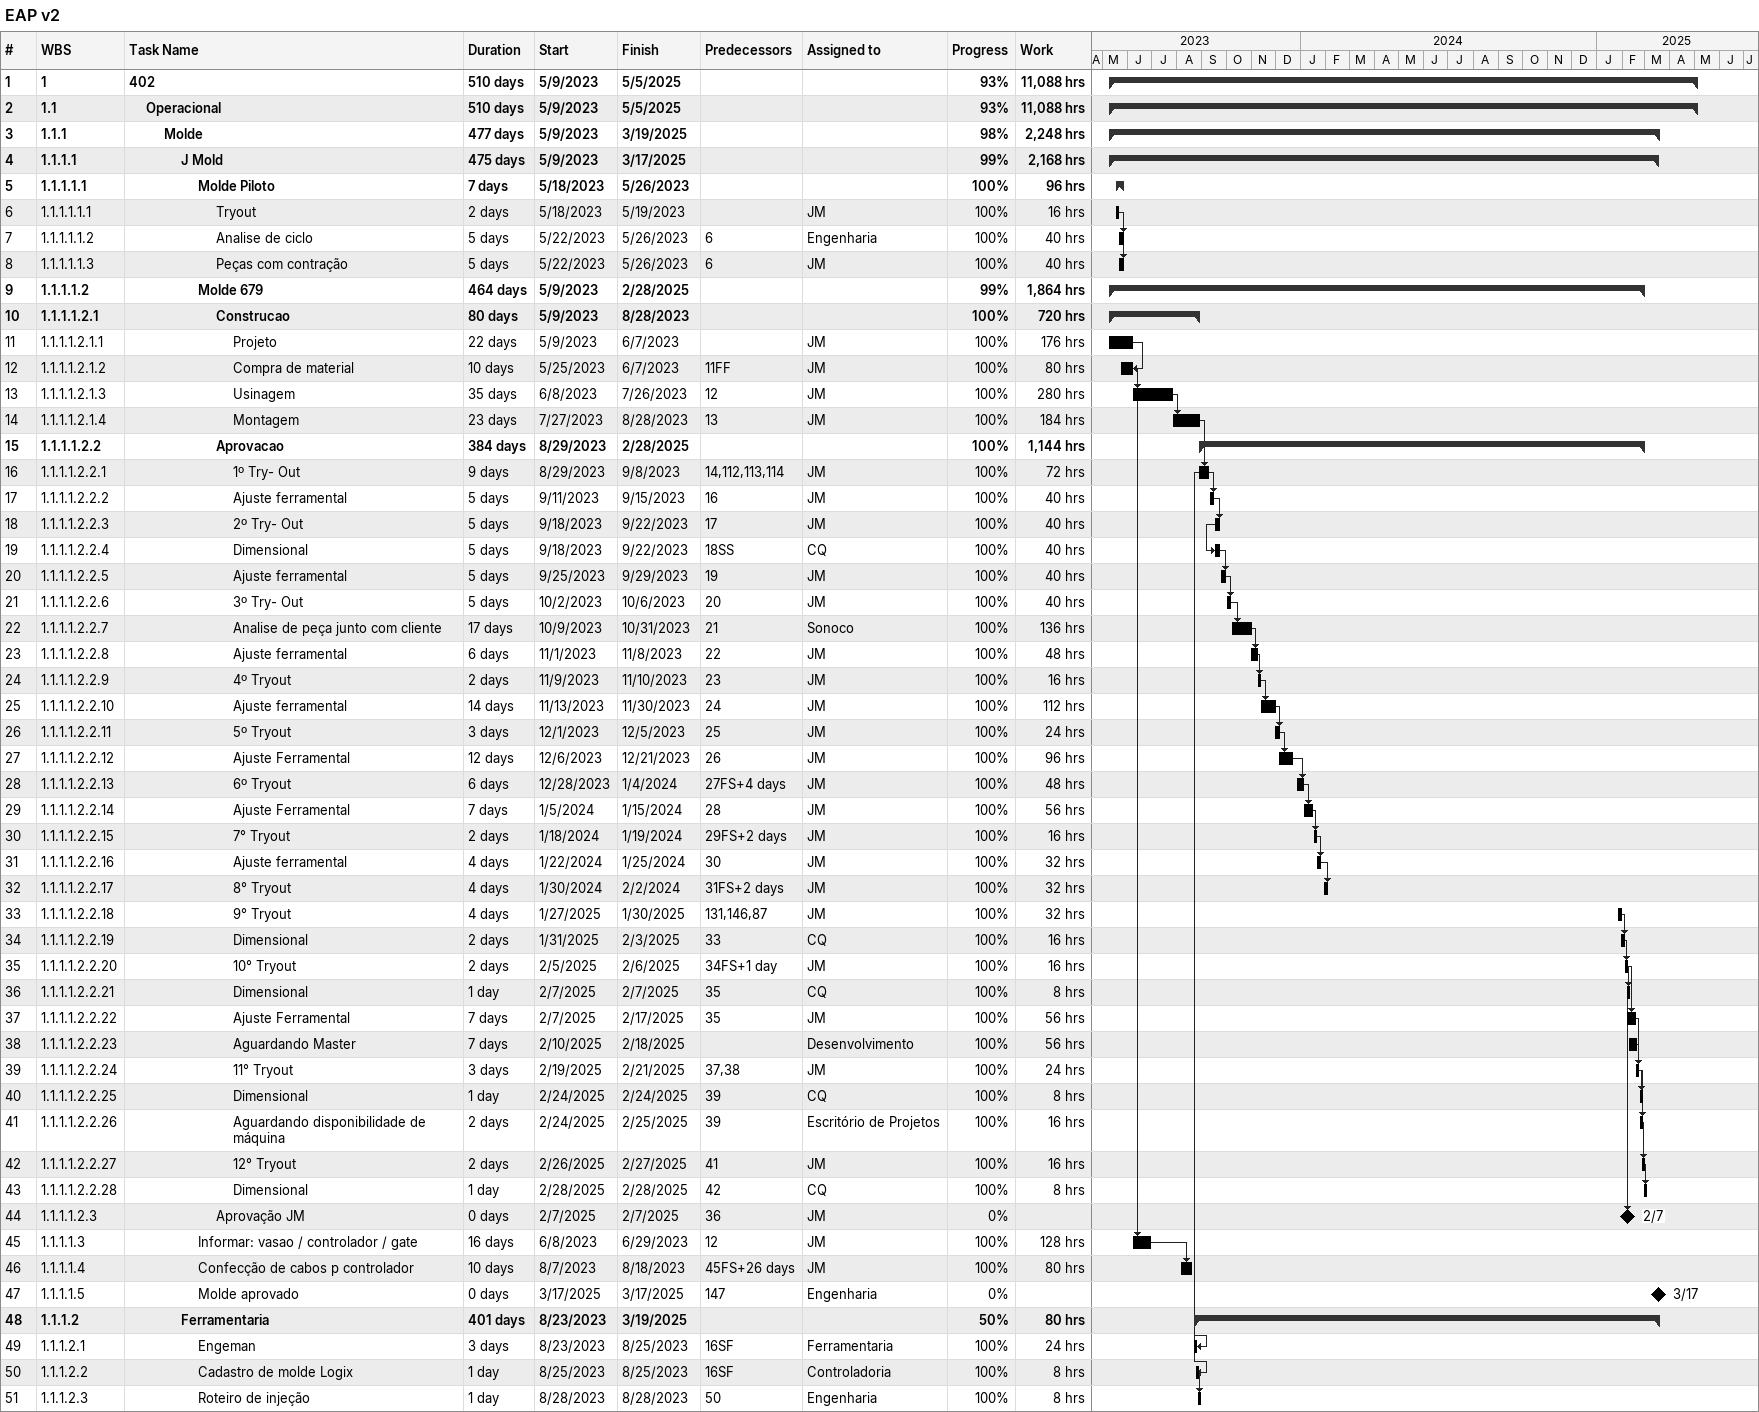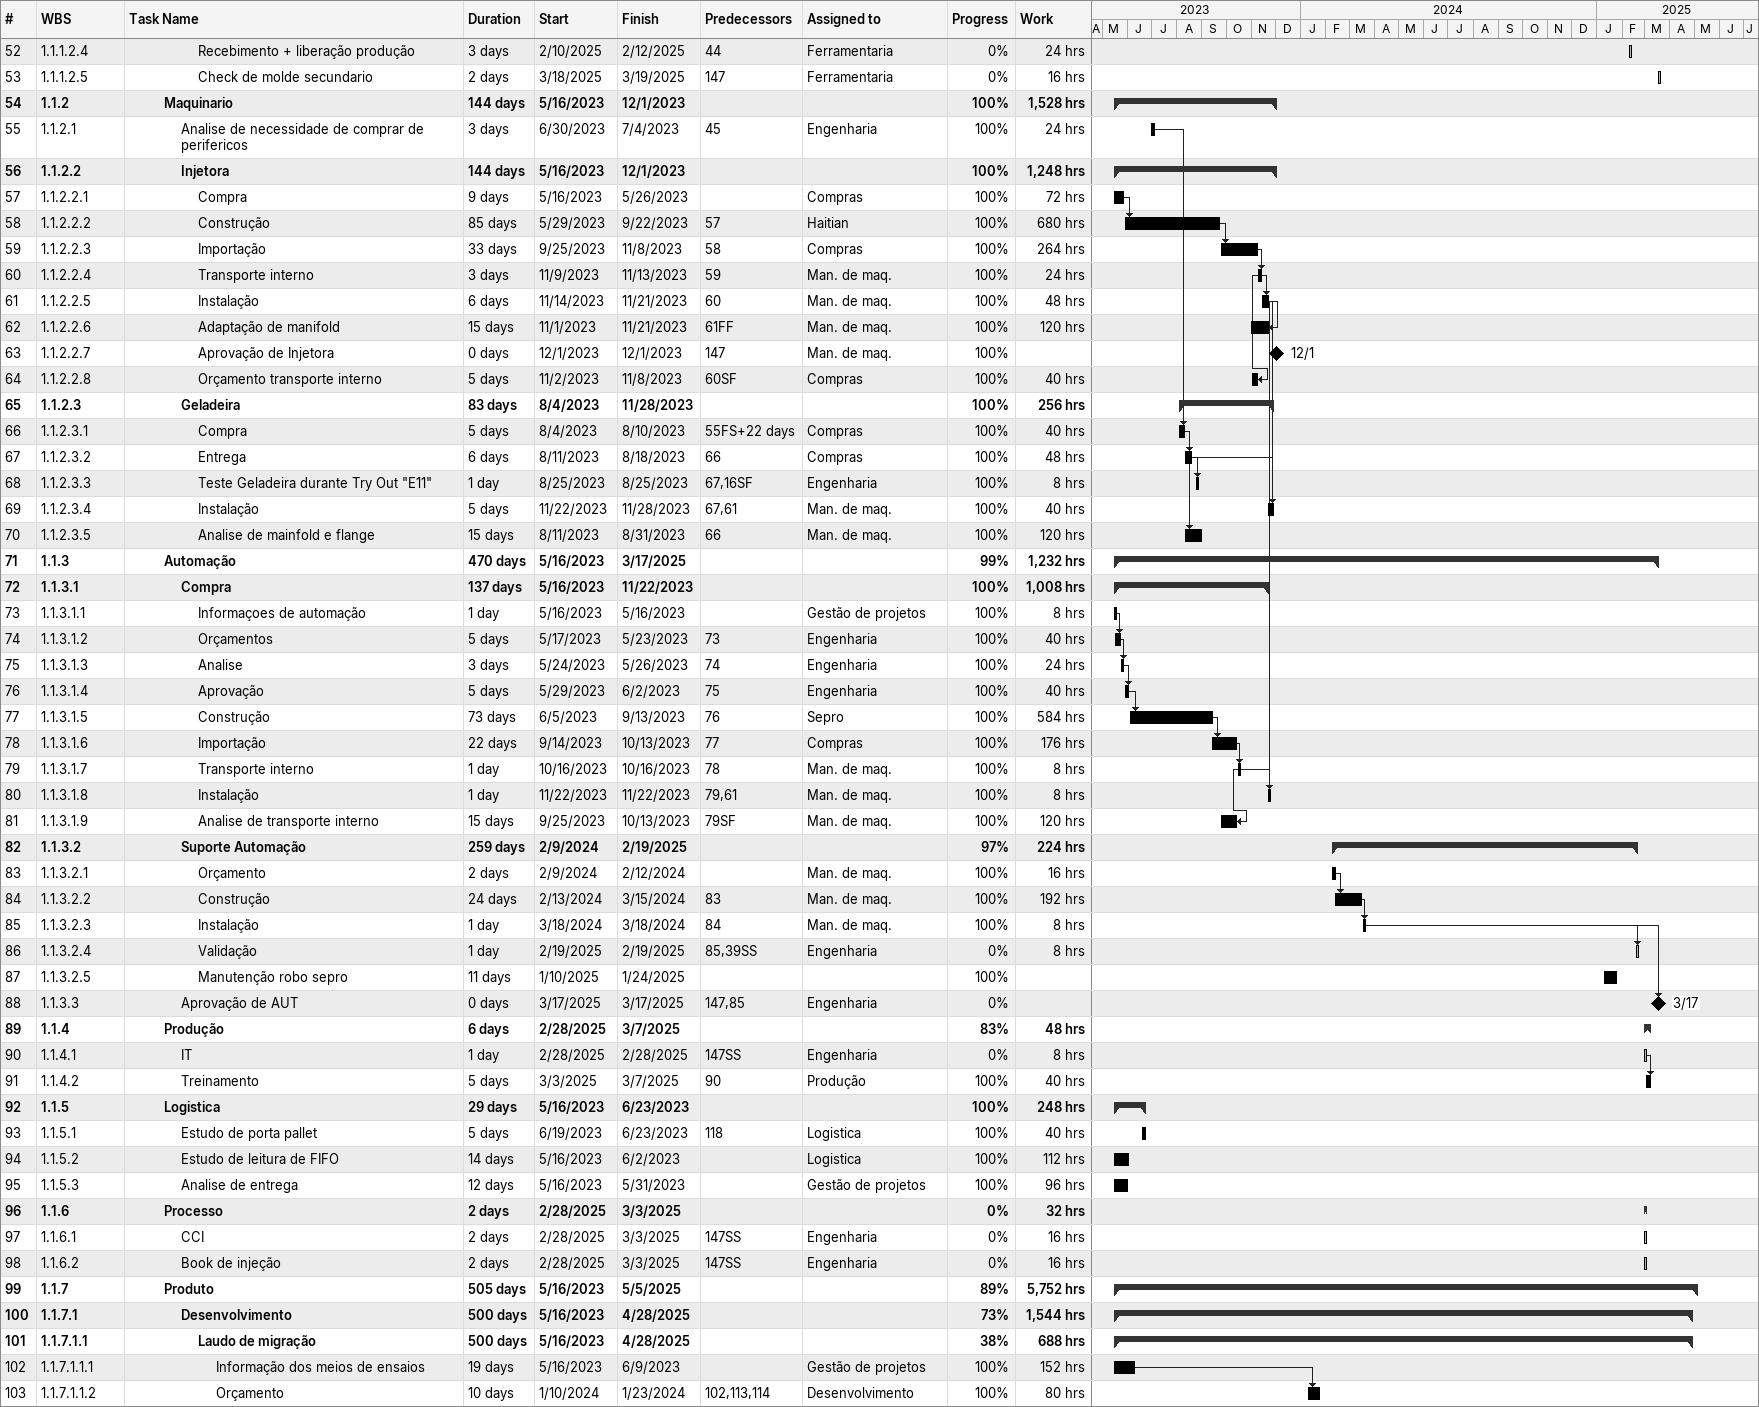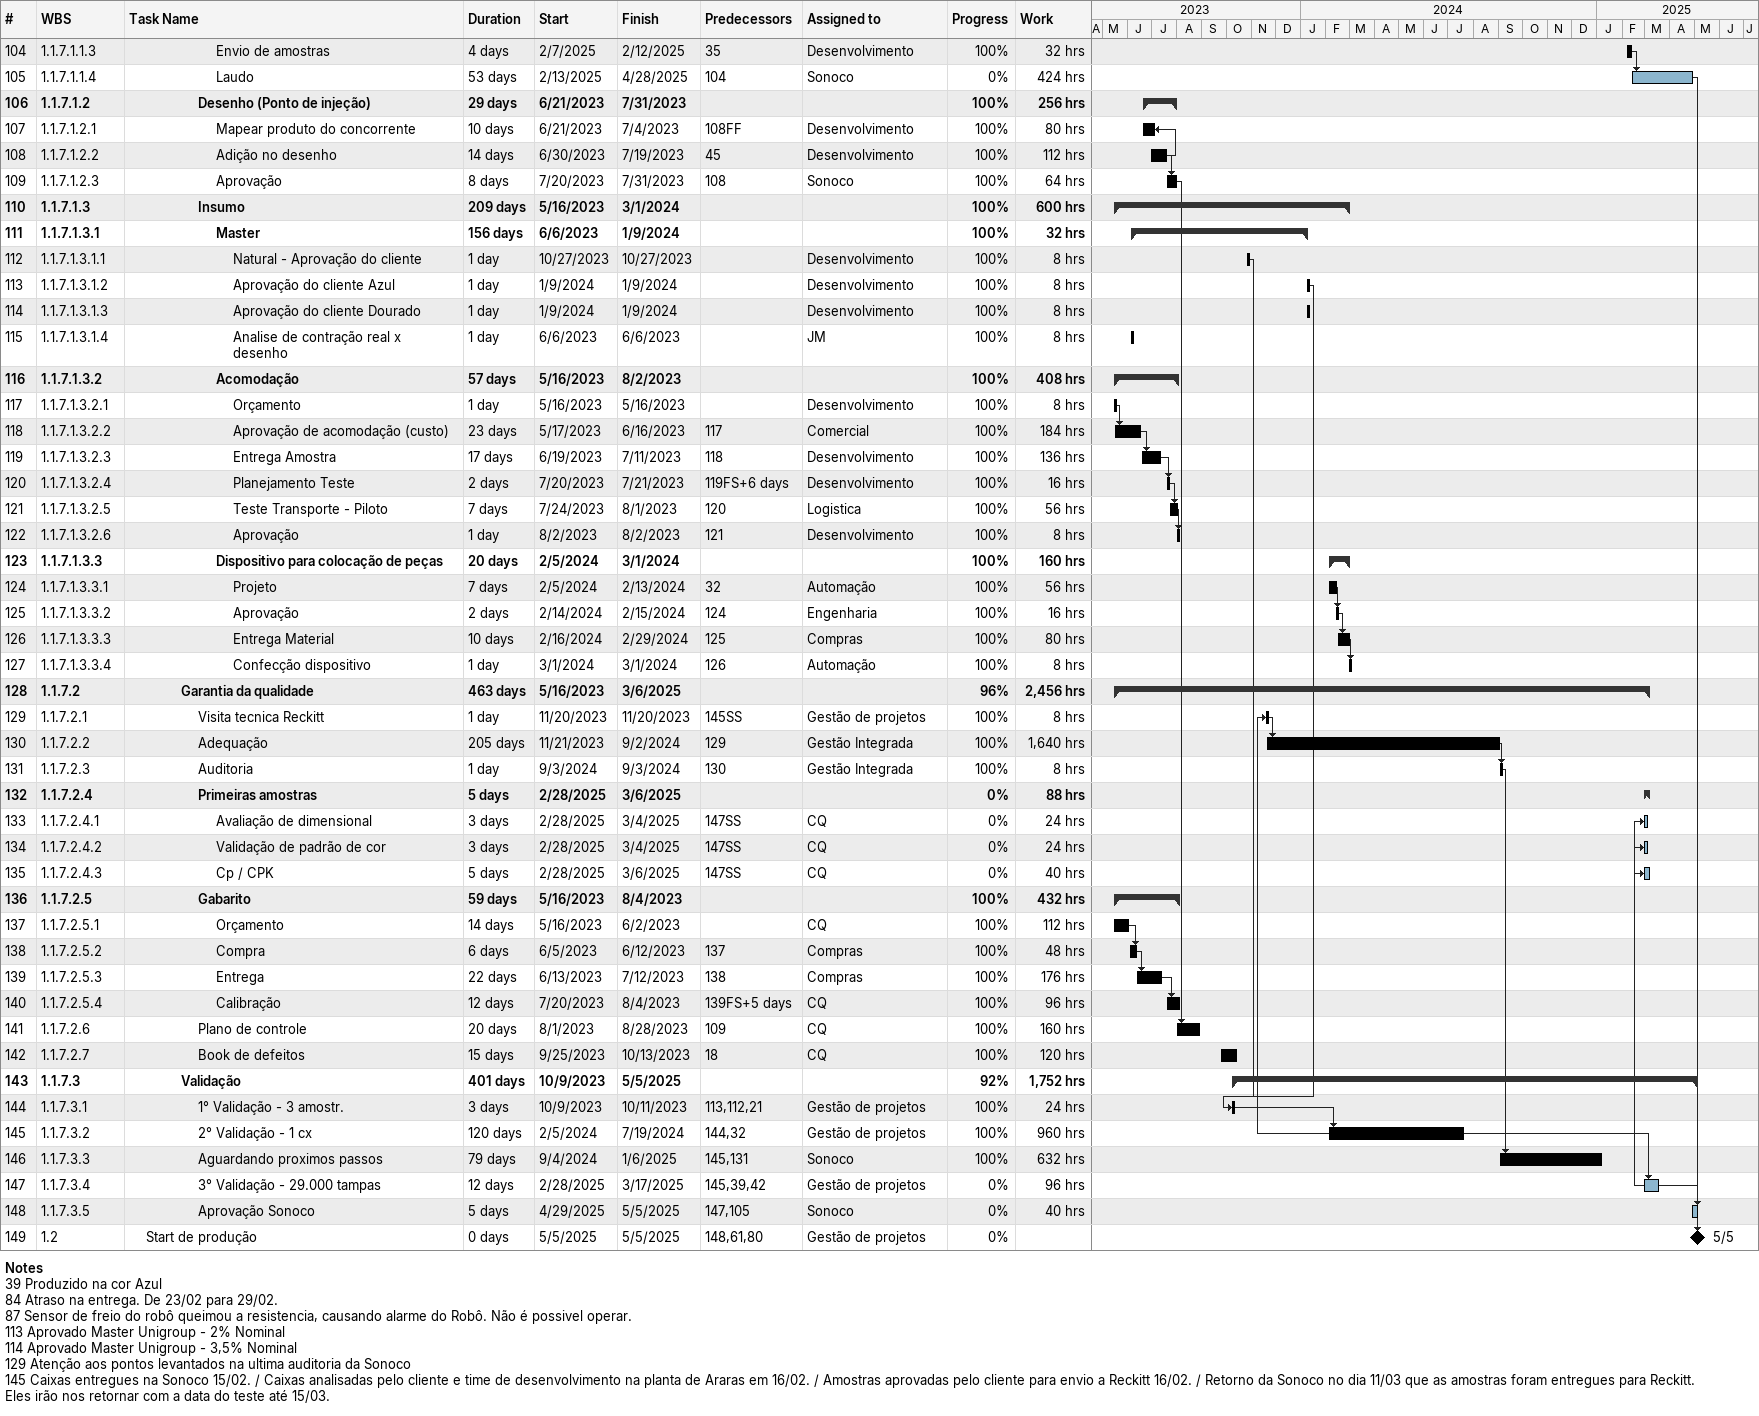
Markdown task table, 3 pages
EAP v2

| ID | WBS | Task | Duration | Start | Finish | Predecessors | Resources | % complete | Work (h) |
|---|---|---|---|---|---|---|---|---|---|
| 1 | 1 | **402** | 510d | 2023-05-09 | 2025-05-05 |  |  | 93 | 11088 |
| 2 | 1.1 | **Operacional** | 510d | 2023-05-09 | 2025-05-05 |  |  | 93 | 11088 |
| 3 | 1.1.1 | **Molde** | 477d | 2023-05-09 | 2025-03-19 |  |  | 98 | 2248 |
| 4 | 1.1.1.1 | **J Mold** | 475d | 2023-05-09 | 2025-03-17 |  |  | 99 | 2168 |
| 5 | 1.1.1.1.1 | **Molde Piloto** | 7d | 2023-05-18 | 2023-05-26 |  |  | 100 | 96 |
| 6 | 1.1.1.1.1.1 | Tryout | 2d | 2023-05-18 | 2023-05-19 |  | JM | 100 | 16 |
| 7 | 1.1.1.1.1.2 | Analise de ciclo | 5d | 2023-05-22 | 2023-05-26 | 6 | Engenharia | 100 | 40 |
| 8 | 1.1.1.1.1.3 | Peças com contração | 5d | 2023-05-22 | 2023-05-26 | 6 | JM | 100 | 40 |
| 9 | 1.1.1.1.2 | **Molde 679** | 464d | 2023-05-09 | 2025-02-28 |  |  | 99 | 1864 |
| 10 | 1.1.1.1.2.1 | **Construcao** | 80d | 2023-05-09 | 2023-08-28 |  |  | 100 | 720 |
| 11 | 1.1.1.1.2.1.1 | Projeto | 22d | 2023-05-09 | 2023-06-07 |  | JM | 100 | 176 |
| 12 | 1.1.1.1.2.1.2 | Compra de material | 10d | 2023-05-25 | 2023-06-07 | 11FF | JM | 100 | 80 |
| 13 | 1.1.1.1.2.1.3 | Usinagem | 35d | 2023-06-08 | 2023-07-26 | 12 | JM | 100 | 280 |
| 14 | 1.1.1.1.2.1.4 | Montagem | 23d | 2023-07-27 | 2023-08-28 | 13 | JM | 100 | 184 |
| 15 | 1.1.1.1.2.2 | **Aprovacao** | 384d | 2023-08-29 | 2025-02-28 |  |  | 100 | 1144 |
| 16 | 1.1.1.1.2.2.1 | 1º Try- Out | 9d | 2023-08-29 | 2023-09-08 | 14, 112, 113, 114 | JM | 100 | 72 |
| 17 | 1.1.1.1.2.2.2 | Ajuste ferramental | 5d | 2023-09-11 | 2023-09-15 | 16 | JM | 100 | 40 |
| 18 | 1.1.1.1.2.2.3 | 2º Try- Out | 5d | 2023-09-18 | 2023-09-22 | 17 | JM | 100 | 40 |
| 19 | 1.1.1.1.2.2.4 | Dimensional | 5d | 2023-09-18 | 2023-09-22 | 18SS | CQ | 100 | 40 |
| 20 | 1.1.1.1.2.2.5 | Ajuste ferramental | 5d | 2023-09-25 | 2023-09-29 | 19 | JM | 100 | 40 |
| 21 | 1.1.1.1.2.2.6 | 3º Try- Out | 5d | 2023-10-02 | 2023-10-06 | 20 | JM | 100 | 40 |
| 22 | 1.1.1.1.2.2.7 | Analise de peça junto com cliente | 17d | 2023-10-09 | 2023-10-31 | 21 | Sonoco | 100 | 136 |
| 23 | 1.1.1.1.2.2.8 | Ajuste ferramental | 6d | 2023-11-01 | 2023-11-08 | 22 | JM | 100 | 48 |
| 24 | 1.1.1.1.2.2.9 | 4º Tryout | 2d | 2023-11-09 | 2023-11-10 | 23 | JM | 100 | 16 |
| 25 | 1.1.1.1.2.2.10 | Ajuste ferramental | 14d | 2023-11-13 | 2023-11-30 | 24 | JM | 100 | 112 |
| 26 | 1.1.1.1.2.2.11 | 5º Tryout | 3d | 2023-12-01 | 2023-12-05 | 25 | JM | 100 | 24 |
| 27 | 1.1.1.1.2.2.12 | Ajuste Ferramental | 12d | 2023-12-06 | 2023-12-21 | 26 | JM | 100 | 96 |
| 28 | 1.1.1.1.2.2.13 | 6º Tryout | 6d | 2023-12-28 | 2024-01-04 | 27FS+4d | JM | 100 | 48 |
| 29 | 1.1.1.1.2.2.14 | Ajuste Ferramental | 7d | 2024-01-05 | 2024-01-15 | 28 | JM | 100 | 56 |
| 30 | 1.1.1.1.2.2.15 | 7° Tryout | 2d | 2024-01-18 | 2024-01-19 | 29FS+2d | JM | 100 | 16 |
| 31 | 1.1.1.1.2.2.16 | Ajuste ferramental | 4d | 2024-01-22 | 2024-01-25 | 30 | JM | 100 | 32 |
| 32 | 1.1.1.1.2.2.17 | 8° Tryout | 4d | 2024-01-30 | 2024-02-02 | 31FS+2d | JM | 100 | 32 |
| 33 | 1.1.1.1.2.2.18 | 9° Tryout | 4d | 2025-01-27 | 2025-01-30 | 131, 146, 87 | JM | 100 | 32 |
| 34 | 1.1.1.1.2.2.19 | Dimensional | 2d | 2025-01-31 | 2025-02-03 | 33 | CQ | 100 | 16 |
| 35 | 1.1.1.1.2.2.20 | 10° Tryout | 2d | 2025-02-05 | 2025-02-06 | 34FS+1d | JM | 100 | 16 |
| 36 | 1.1.1.1.2.2.21 | Dimensional | 1d | 2025-02-07 | 2025-02-07 | 35 | CQ | 100 | 8 |
| 37 | 1.1.1.1.2.2.22 | Ajuste Ferramental | 7d | 2025-02-07 | 2025-02-17 | 35 | JM | 100 | 56 |
| 38 | 1.1.1.1.2.2.23 | Aguardando Master | 7d | 2025-02-10 | 2025-02-18 |  | Desenvolvimento | 100 | 56 |
| 39 | 1.1.1.1.2.2.24 | 11° Tryout | 3d | 2025-02-19 | 2025-02-21 | 37, 38 | JM | 100 | 24 |
| 40 | 1.1.1.1.2.2.25 | Dimensional | 1d | 2025-02-24 | 2025-02-24 | 39 | CQ | 100 | 8 |
| 41 | 1.1.1.1.2.2.26 | Aguardando disponibilidade de máquina | 2d | 2025-02-24 | 2025-02-25 | 39 | Escritório de Projetos | 100 | 16 |
| 42 | 1.1.1.1.2.2.27 | 12° Tryout | 2d | 2025-02-26 | 2025-02-27 | 41 | JM | 100 | 16 |
| 43 | 1.1.1.1.2.2.28 | Dimensional | 1d | 2025-02-28 | 2025-02-28 | 42 | CQ | 100 | 8 |
| 44 | 1.1.1.1.2.3 | Aprovação JM | 0d | 2025-02-07 | 2025-02-07 | 36 | JM | 0 |  |
| 45 | 1.1.1.1.3 | Informar: vasao / controlador / gate | 16d | 2023-06-08 | 2023-06-29 | 12 | JM | 100 | 128 |
| 46 | 1.1.1.1.4 | Confecção de cabos p controlador | 10d | 2023-08-07 | 2023-08-18 | 45FS+26d | JM | 100 | 80 |
| 47 | 1.1.1.1.5 | Molde aprovado | 0d | 2025-03-17 | 2025-03-17 | 147 | Engenharia | 0 |  |
| 48 | 1.1.1.2 | **Ferramentaria** | 401d | 2023-08-23 | 2025-03-19 |  |  | 50 | 80 |
| 49 | 1.1.1.2.1 | Engeman | 3d | 2023-08-23 | 2023-08-25 | 16SF | Ferramentaria | 100 | 24 |
| 50 | 1.1.1.2.2 | Cadastro de molde Logix | 1d | 2023-08-25 | 2023-08-25 | 16SF | Controladoria | 100 | 8 |
| 51 | 1.1.1.2.3 | Roteiro de injeção | 1d | 2023-08-28 | 2023-08-28 | 50 | Engenharia | 100 | 8 |
| 52 | 1.1.1.2.4 | Recebimento + liberação produção | 3d | 2025-02-10 | 2025-02-12 | 44 | Ferramentaria | 0 | 24 |
| 53 | 1.1.1.2.5 | Check de molde secundario | 2d | 2025-03-18 | 2025-03-19 | 147 | Ferramentaria | 0 | 16 |
| 54 | 1.1.2 | **Maquinario** | 144d | 2023-05-16 | 2023-12-01 |  |  | 100 | 1528 |
| 55 | 1.1.2.1 | Analise de necessidade de comprar de perifericos | 3d | 2023-06-30 | 2023-07-04 | 45 | Engenharia | 100 | 24 |
| 56 | 1.1.2.2 | **Injetora** | 144d | 2023-05-16 | 2023-12-01 |  |  | 100 | 1248 |
| 57 | 1.1.2.2.1 | Compra | 9d | 2023-05-16 | 2023-05-26 |  | Compras | 100 | 72 |
| 58 | 1.1.2.2.2 | Construção | 85d | 2023-05-29 | 2023-09-22 | 57 | Haitian | 100 | 680 |
| 59 | 1.1.2.2.3 | Importação | 33d | 2023-09-25 | 2023-11-08 | 58 | Compras | 100 | 264 |
| 60 | 1.1.2.2.4 | Transporte interno | 3d | 2023-11-09 | 2023-11-13 | 59 | Man. de maq. | 100 | 24 |
| 61 | 1.1.2.2.5 | Instalação | 6d | 2023-11-14 | 2023-11-21 | 60 | Man. de maq. | 100 | 48 |
| 62 | 1.1.2.2.6 | Adaptação de manifold | 15d | 2023-11-01 | 2023-11-21 | 61FF | Man. de maq. | 100 | 120 |
| 63 | 1.1.2.2.7 | Aprovação de Injetora | 0d | 2023-12-01 | 2023-12-01 | 147 | Man. de maq. | 100 |  |
| 64 | 1.1.2.2.8 | Orçamento transporte interno | 5d | 2023-11-02 | 2023-11-08 | 60SF | Compras | 100 | 40 |
| 65 | 1.1.2.3 | **Geladeira** | 83d | 2023-08-04 | 2023-11-28 |  |  | 100 | 256 |
| 66 | 1.1.2.3.1 | Compra | 5d | 2023-08-04 | 2023-08-10 | 55FS+22d | Compras | 100 | 40 |
| 67 | 1.1.2.3.2 | Entrega | 6d | 2023-08-11 | 2023-08-18 | 66 | Compras | 100 | 48 |
| 68 | 1.1.2.3.3 | Teste Geladeira durante Try Out "E11" | 1d | 2023-08-25 | 2023-08-25 | 67, 16SF | Engenharia | 100 | 8 |
| 69 | 1.1.2.3.4 | Instalação | 5d | 2023-11-22 | 2023-11-28 | 67, 61 | Man. de maq. | 100 | 40 |
| 70 | 1.1.2.3.5 | Analise de mainfold e flange | 15d | 2023-08-11 | 2023-08-31 | 66 | Man. de maq. | 100 | 120 |
| 71 | 1.1.3 | **Automação** | 470d | 2023-05-16 | 2025-03-17 |  |  | 99 | 1232 |
| 72 | 1.1.3.1 | **Compra** | 137d | 2023-05-16 | 2023-11-22 |  |  | 100 | 1008 |
| 73 | 1.1.3.1.1 | Informaçoes de automação | 1d | 2023-05-16 | 2023-05-16 |  | Gestão de projetos | 100 | 8 |
| 74 | 1.1.3.1.2 | Orçamentos | 5d | 2023-05-17 | 2023-05-23 | 73 | Engenharia | 100 | 40 |
| 75 | 1.1.3.1.3 | Analise | 3d | 2023-05-24 | 2023-05-26 | 74 | Engenharia | 100 | 24 |
| 76 | 1.1.3.1.4 | Aprovação | 5d | 2023-05-29 | 2023-06-02 | 75 | Engenharia | 100 | 40 |
| 77 | 1.1.3.1.5 | Construção | 73d | 2023-06-05 | 2023-09-13 | 76 | Sepro | 100 | 584 |
| 78 | 1.1.3.1.6 | Importação | 22d | 2023-09-14 | 2023-10-13 | 77 | Compras | 100 | 176 |
| 79 | 1.1.3.1.7 | Transporte interno | 1d | 2023-10-16 | 2023-10-16 | 78 | Man. de maq. | 100 | 8 |
| 80 | 1.1.3.1.8 | Instalação | 1d | 2023-11-22 | 2023-11-22 | 79, 61 | Man. de maq. | 100 | 8 |
| 81 | 1.1.3.1.9 | Analise de transporte interno | 15d | 2023-09-25 | 2023-10-13 | 79SF | Man. de maq. | 100 | 120 |
| 82 | 1.1.3.2 | **Suporte Automação** | 259d | 2024-02-09 | 2025-02-19 |  |  | 97 | 224 |
| 83 | 1.1.3.2.1 | Orçamento | 2d | 2024-02-09 | 2024-02-12 |  | Man. de maq. | 100 | 16 |
| 84 | 1.1.3.2.2 | Construção | 24d | 2024-02-13 | 2024-03-15 | 83 | Man. de maq. | 100 | 192 |
| 85 | 1.1.3.2.3 | Instalação | 1d | 2024-03-18 | 2024-03-18 | 84 | Man. de maq. | 100 | 8 |
| 86 | 1.1.3.2.4 | Validação | 1d | 2025-02-19 | 2025-02-19 | 85, 39SS | Engenharia | 0 | 8 |
| 87 | 1.1.3.2.5 | Manutenção robo sepro | 11d | 2025-01-10 | 2025-01-24 |  |  | 100 |  |
| 88 | 1.1.3.3 | Aprovação de AUT | 0d | 2025-03-17 | 2025-03-17 | 147, 85 | Engenharia | 0 |  |
| 89 | 1.1.4 | **Produção** | 6d | 2025-02-28 | 2025-03-07 |  |  | 83 | 48 |
| 90 | 1.1.4.1 | IT | 1d | 2025-02-28 | 2025-02-28 | 147SS | Engenharia | 0 | 8 |
| 91 | 1.1.4.2 | Treinamento | 5d | 2025-03-03 | 2025-03-07 | 90 | Produção | 100 | 40 |
| 92 | 1.1.5 | **Logistica** | 29d | 2023-05-16 | 2023-06-23 |  |  | 100 | 248 |
| 93 | 1.1.5.1 | Estudo de porta pallet | 5d | 2023-06-19 | 2023-06-23 | 118 | Logistica | 100 | 40 |
| 94 | 1.1.5.2 | Estudo de leitura de FIFO | 14d | 2023-05-16 | 2023-06-02 |  | Logistica | 100 | 112 |
| 95 | 1.1.5.3 | Analise de entrega | 12d | 2023-05-16 | 2023-05-31 |  | Gestão de projetos | 100 | 96 |
| 96 | 1.1.6 | **Processo** | 2d | 2025-02-28 | 2025-03-03 |  |  | 0 | 32 |
| 97 | 1.1.6.1 | CCI | 2d | 2025-02-28 | 2025-03-03 | 147SS | Engenharia | 0 | 16 |
| 98 | 1.1.6.2 | Book de injeção | 2d | 2025-02-28 | 2025-03-03 | 147SS | Engenharia | 0 | 16 |
| 99 | 1.1.7 | **Produto** | 505d | 2023-05-16 | 2025-05-05 |  |  | 89 | 5752 |
| 100 | 1.1.7.1 | **Desenvolvimento** | 500d | 2023-05-16 | 2025-04-28 |  |  | 73 | 1544 |
| 101 | 1.1.7.1.1 | **Laudo de migração** | 500d | 2023-05-16 | 2025-04-28 |  |  | 38 | 688 |
| 102 | 1.1.7.1.1.1 | Informação dos meios de ensaios | 19d | 2023-05-16 | 2023-06-09 |  | Gestão de projetos | 100 | 152 |
| 103 | 1.1.7.1.1.2 | Orçamento | 10d | 2024-01-10 | 2024-01-23 | 102, 113, 114 | Desenvolvimento | 100 | 80 |
| 104 | 1.1.7.1.1.3 | Envio de amostras | 4d | 2025-02-07 | 2025-02-12 | 35 | Desenvolvimento | 100 | 32 |
| 105 | 1.1.7.1.1.4 | Laudo | 53d | 2025-02-13 | 2025-04-28 | 104 | Sonoco | 0 | 424 |
| 106 | 1.1.7.1.2 | **Desenho (Ponto de injeção)** | 29d | 2023-06-21 | 2023-07-31 |  |  | 100 | 256 |
| 107 | 1.1.7.1.2.1 | Mapear produto do concorrente | 10d | 2023-06-21 | 2023-07-04 | 108FF | Desenvolvimento | 100 | 80 |
| 108 | 1.1.7.1.2.2 | Adição no desenho | 14d | 2023-06-30 | 2023-07-19 | 45 | Desenvolvimento | 100 | 112 |
| 109 | 1.1.7.1.2.3 | Aprovação | 8d | 2023-07-20 | 2023-07-31 | 108 | Sonoco | 100 | 64 |
| 110 | 1.1.7.1.3 | **Insumo** | 209d | 2023-05-16 | 2024-03-01 |  |  | 100 | 600 |
| 111 | 1.1.7.1.3.1 | **Master** | 156d | 2023-06-06 | 2024-01-09 |  |  | 100 | 32 |
| 112 | 1.1.7.1.3.1.1 | Natural - Aprovação do cliente | 1d | 2023-10-27 | 2023-10-27 |  | Desenvolvimento | 100 | 8 |
| 113 | 1.1.7.1.3.1.2 | Aprovação do cliente Azul | 1d | 2024-01-09 | 2024-01-09 |  | Desenvolvimento | 100 | 8 |
| 114 | 1.1.7.1.3.1.3 | Aprovação do cliente Dourado | 1d | 2024-01-09 | 2024-01-09 |  | Desenvolvimento | 100 | 8 |
| 115 | 1.1.7.1.3.1.4 | Analise de contração real x desenho | 1d | 2023-06-06 | 2023-06-06 |  | JM | 100 | 8 |
| 116 | 1.1.7.1.3.2 | **Acomodação** | 57d | 2023-05-16 | 2023-08-02 |  |  | 100 | 408 |
| 117 | 1.1.7.1.3.2.1 | Orçamento | 1d | 2023-05-16 | 2023-05-16 |  | Desenvolvimento | 100 | 8 |
| 118 | 1.1.7.1.3.2.2 | Aprovação de acomodação (custo) | 23d | 2023-05-17 | 2023-06-16 | 117 | Comercial | 100 | 184 |
| 119 | 1.1.7.1.3.2.3 | Entrega Amostra | 17d | 2023-06-19 | 2023-07-11 | 118 | Desenvolvimento | 100 | 136 |
| 120 | 1.1.7.1.3.2.4 | Planejamento Teste | 2d | 2023-07-20 | 2023-07-21 | 119FS+6d | Desenvolvimento | 100 | 16 |
| 121 | 1.1.7.1.3.2.5 | Teste Transporte - Piloto | 7d | 2023-07-24 | 2023-08-01 | 120 | Logistica | 100 | 56 |
| 122 | 1.1.7.1.3.2.6 | Aprovação | 1d | 2023-08-02 | 2023-08-02 | 121 | Desenvolvimento | 100 | 8 |
| 123 | 1.1.7.1.3.3 | **Dispositivo para colocação de peças** | 20d | 2024-02-05 | 2024-03-01 |  |  | 100 | 160 |
| 124 | 1.1.7.1.3.3.1 | Projeto | 7d | 2024-02-05 | 2024-02-13 | 32 | Automação | 100 | 56 |
| 125 | 1.1.7.1.3.3.2 | Aprovação | 2d | 2024-02-14 | 2024-02-15 | 124 | Engenharia | 100 | 16 |
| 126 | 1.1.7.1.3.3.3 | Entrega Material | 10d | 2024-02-16 | 2024-02-29 | 125 | Compras | 100 | 80 |
| 127 | 1.1.7.1.3.3.4 | Confecção dispositivo | 1d | 2024-03-01 | 2024-03-01 | 126 | Automação | 100 | 8 |
| 128 | 1.1.7.2 | **Garantia da qualidade** | 463d | 2023-05-16 | 2025-03-06 |  |  | 96 | 2456 |
| 129 | 1.1.7.2.1 | Visita tecnica Reckitt | 1d | 2023-11-20 | 2023-11-20 | 145SS | Gestão de projetos | 100 | 8 |
| 130 | 1.1.7.2.2 | Adequação | 205d | 2023-11-21 | 2024-09-02 | 129 | Gestão Integrada | 100 | 1640 |
| 131 | 1.1.7.2.3 | Auditoria | 1d | 2024-09-03 | 2024-09-03 | 130 | Gestão Integrada | 100 | 8 |
| 132 | 1.1.7.2.4 | **Primeiras amostras** | 5d | 2025-02-28 | 2025-03-06 |  |  | 0 | 88 |
| 133 | 1.1.7.2.4.1 | Avaliação de dimensional | 3d | 2025-02-28 | 2025-03-04 | 147SS | CQ | 0 | 24 |
| 134 | 1.1.7.2.4.2 | Validação de padrão de cor | 3d | 2025-02-28 | 2025-03-04 | 147SS | CQ | 0 | 24 |
| 135 | 1.1.7.2.4.3 | Cp / CPK | 5d | 2025-02-28 | 2025-03-06 | 147SS | CQ | 0 | 40 |
| 136 | 1.1.7.2.5 | **Gabarito** | 59d | 2023-05-16 | 2023-08-04 |  |  | 100 | 432 |
| 137 | 1.1.7.2.5.1 | Orçamento | 14d | 2023-05-16 | 2023-06-02 |  | CQ | 100 | 112 |
| 138 | 1.1.7.2.5.2 | Compra | 6d | 2023-06-05 | 2023-06-12 | 137 | Compras | 100 | 48 |
| 139 | 1.1.7.2.5.3 | Entrega | 22d | 2023-06-13 | 2023-07-12 | 138 | Compras | 100 | 176 |
| 140 | 1.1.7.2.5.4 | Calibração | 12d | 2023-07-20 | 2023-08-04 | 139FS+5d | CQ | 100 | 96 |
| 141 | 1.1.7.2.6 | Plano de controle | 20d | 2023-08-01 | 2023-08-28 | 109 | CQ | 100 | 160 |
| 142 | 1.1.7.2.7 | Book de defeitos | 15d | 2023-09-25 | 2023-10-13 | 18 | CQ | 100 | 120 |
| 143 | 1.1.7.3 | **Validação** | 401d | 2023-10-09 | 2025-05-05 |  |  | 92 | 1752 |
| 144 | 1.1.7.3.1 | 1° Validação - 3 amostr. | 3d | 2023-10-09 | 2023-10-11 | 113, 112, 21 | Gestão de projetos | 100 | 24 |
| 145 | 1.1.7.3.2 | 2° Validação - 1 cx | 120d | 2024-02-05 | 2024-07-19 | 144, 32 | Gestão de projetos | 100 | 960 |
| 146 | 1.1.7.3.3 | Aguardando proximos passos | 79d | 2024-09-04 | 2025-01-06 | 145, 131 | Sonoco | 100 | 632 |
| 147 | 1.1.7.3.4 | 3° Validação - 29.000 tampas | 12d | 2025-02-28 | 2025-03-17 | 145, 39, 42 | Gestão de projetos | 0 | 96 |
| 148 | 1.1.7.3.5 | Aprovação Sonoco | 5d | 2025-04-29 | 2025-05-05 | 147, 105 | Sonoco | 0 | 40 |
| 149 | 1.2 | Start de produção | 0d | 2025-05-05 | 2025-05-05 | 148, 61, 80 | Gestão de projetos | 0 |  |

Notes
- 39: Produzido na cor Azul
- 84: Atraso na entrega. De 23/02 para 29/02.
- 87: Sensor de freio do robô queimou a resistencia, causando alarme do Robô. Não é possivel operar.
- 113: Aprovado Master Unigroup - 2% Nominal
- 114: Aprovado Master Unigroup - 3,5% Nominal
- 129: Atenção aos pontos levantados na ultima auditoria da Sonoco
- 145: Caixas entregues na Sonoco 15/02. / Caixas analisadas pelo cliente e time de desenvolvimento na planta de Araras em 16/02. / Amostras aprovadas pelo cliente para envio a Reckitt 16/02. / Retorno da Sonoco no dia 11/03 que as amostras foram entregues para Reckitt. Eles irão nos retornar com a data do teste até 15/03.
